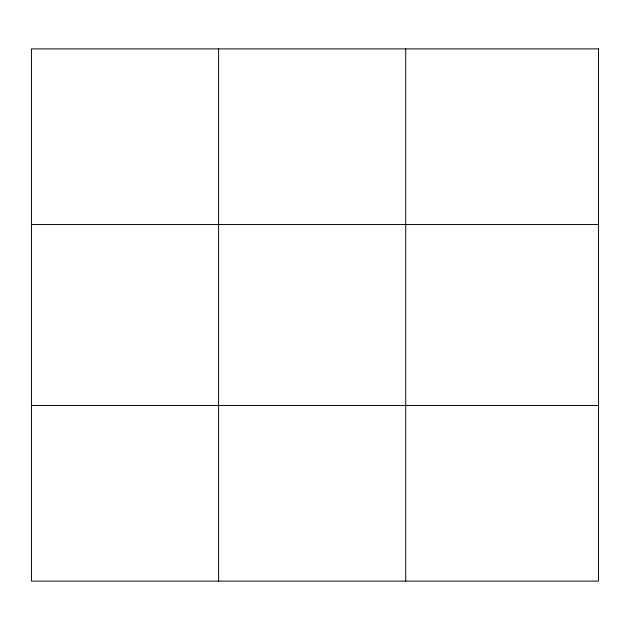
<?xml version="1.0" encoding="UTF-8"?>
<svg xmlns="http://www.w3.org/2000/svg" width="630" height="630" viewBox="0 0 630 630"><rect width="100%" height="100%" fill="white"/><g stroke="black" fill="none" stroke-linecap="round" stroke-linejoin="round"><path stroke-width="0.94" d="M218.61 48.888L218.61 581.112M405.72 48.888L405.72 581.112M31.5 224.524L598.5 224.524M31.5 405.476L598.5 405.476M598.5 48.888L598.5 581.112L31.5 581.112L31.5 48.888L598.5 48.888"/></g></svg>
